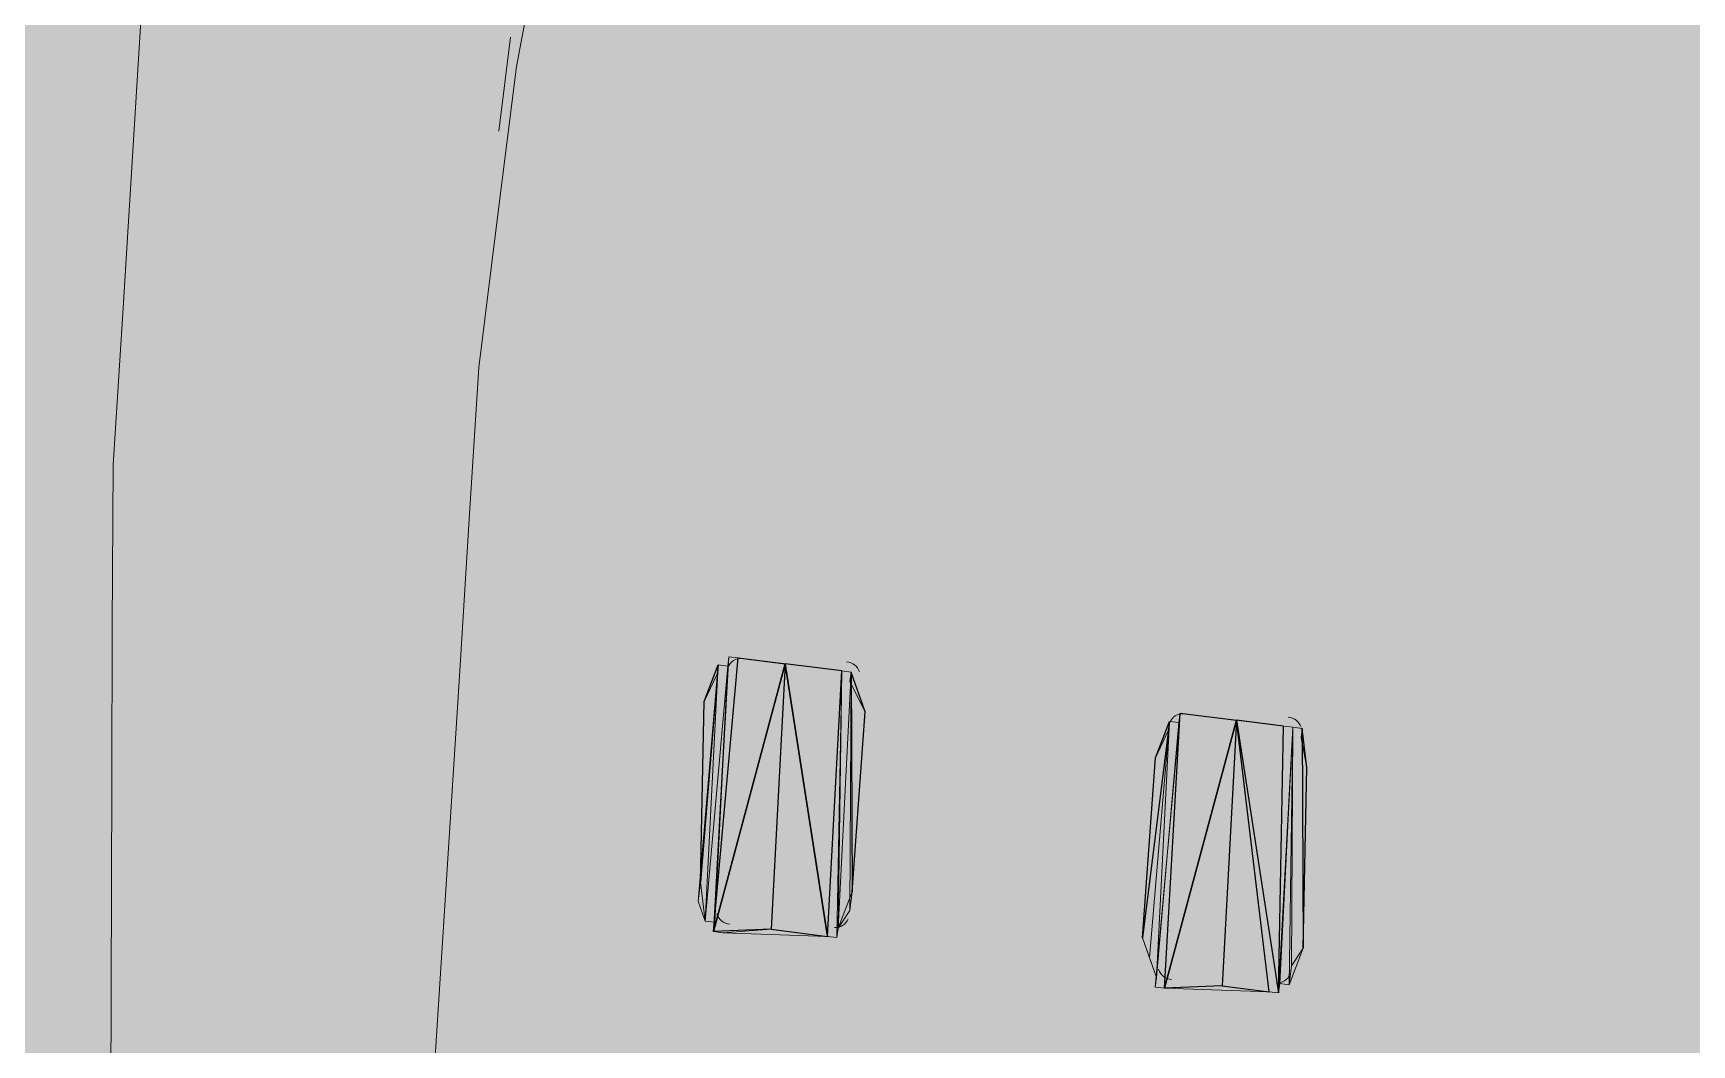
# Model space of a CAD drawing. Header units: metres. Extents: x -4 to 509425, y 7549 to 4732445.
# Drawn here: x 476029.295 to 476030.778, y 4719723.318 to 4719724.222 of the extents above; entities that cross this region are included whole.
import ezdxf

# ---------------------------------------------------------------- set-up
doc = ezdxf.new("R2010")
doc.units = ezdxf.units.M
doc.header["$LTSCALE"] = 0.01
doc.header["$MEASUREMENT"] = 0
doc.layers.get('0').update_dxf_attribs({"lineweight": 0})
doc.layers.add('_SUBESTACIÓN', color=1, linetype='Continuous')
doc.layers.add('SUBESTACION LA VID', color=253, linetype='Continuous')

# ---------------------------------------------------------------- blocks, each defined once
blk = doc.blocks.new('A$Cfff6051d')
at = {"layer": 'SUBESTACION LA VID', "lineweight": 15}
for p, q in [((476029.7113, 4719724.1345), (476029.7218, 4719724.2185)), ((476030.0178, 4719723.6524), (476029.9253, 4719723.664)), ((476029.9547, 4719723.4214), (476029.9673, 4719723.6587)), ((476030.4126, 4719723.6029), (476030.3202, 4719723.6145)), ((476030.3579, 4719723.3709), (476030.3706, 4719723.6082)), ((476029.9116, 4719723.4183), (476030.0051, 4719723.4151)), ((476030.3064, 4719723.3688), (476030.3999, 4719723.3656))]:
    blk.add_line(p, q, dxfattribs=at)
at = {"layer": 'SUBESTACION LA VID', "lineweight": 0}
for p, q in [((476029.9075, 4719723.6577), (476029.8949, 4719723.6251)), ((476029.9673, 4719723.6587), (476029.9032, 4719723.4193)), ((476029.9673, 4719723.6587), (476030.0051, 4719723.4151)), ((476030.0262, 4719723.6513), (476030.0387, 4719723.6156)), ((476030.3107, 4719723.6071), (476030.2981, 4719723.5746)), ((476030.3706, 4719723.6082), (476030.3064, 4719723.3688)), ((476030.3706, 4719723.6082), (476030.4083, 4719723.3645)), ((476030.4294, 4719723.6008), (476030.4303, 4719723.4044)), ((476030.4294, 4719723.6008), (476030.4336, 4719723.5661))]:
    blk.add_line(p, q, dxfattribs=at)
at = {"layer": 'SUBESTACION LA VID', "lineweight": 15}
for points in [[(476029.3645, 4719723.2736), (476029.3656, 4719723.555), (476029.3657, 4719723.6915), (476029.3668, 4719723.8364), (476029.3752, 4719723.9719), (476029.3837, 4719724.1073), (476029.3921, 4719724.2428), (476029.409, 4719724.3772), (476029.4248, 4719724.5032), (476029.45, 4719724.6365), (476029.4742, 4719724.7615), (476029.5068, 4719724.8854), (476029.5394, 4719725.0093), (476029.5878, 4719725.1227), (476029.6361, 4719725.2361), (476029.6603, 4719725.2928), (476029.6928, 4719725.3484), (476029.717, 4719725.4051), (476029.7496, 4719725.4608), (476029.7906, 4719725.5153), (476029.8221, 4719725.5626), (476029.8631, 4719725.6172), (476029.903, 4719725.6634), (476029.9429, 4719725.7096)], [(476029.6501, 4719723.2377), (476029.668, 4719723.5171), (476029.6765, 4719723.6525), (476029.6849, 4719723.788), (476029.6934, 4719723.9234), (476029.7102, 4719724.0578), (476029.7271, 4719724.1923), (476029.7523, 4719724.3256)], [(476029.9547, 4719723.4214), (476029.9116, 4719723.4183), (476029.9032, 4719723.4193), (476029.9043, 4719723.4277), (476029.8959, 4719723.4288), (476029.8896, 4719723.4466), (476029.8917, 4719723.4634), (476029.8949, 4719723.6251), (476029.9064, 4719723.6493), (476029.9075, 4719723.6577), (476029.9159, 4719723.6566), (476029.9169, 4719723.665), (476029.9253, 4719723.664), (476029.9673, 4719723.6587), (476029.9547, 4719723.4214)], [(476029.9547, 4719723.4214), (476030.0051, 4719723.4151), (476030.0135, 4719723.414), (476030.0145, 4719723.4224), (476030.025, 4719723.4382), (476030.0271, 4719723.455), (476030.0387, 4719723.6156), (476030.0251, 4719723.6429), (476030.0262, 4719723.6513), (476030.0178, 4719723.6524), (476029.9673, 4719723.6587), (476029.9547, 4719723.4214)], [(476029.9064, 4719723.6493), (476029.8949, 4719723.6251), (476029.8917, 4719723.4634), (476029.8959, 4719723.4288)], [(476030.0145, 4719723.4224), (476030.0271, 4719723.455), (476030.0387, 4719723.6156), (476030.0251, 4719723.6429)], [(476030.3579, 4719723.3709), (476030.3064, 4719723.3688), (476030.298, 4719723.3698), (476030.2991, 4719723.3782), (476030.2928, 4719723.3961), (476030.2865, 4719723.4139), (476030.2981, 4719723.5746), (476030.3097, 4719723.5987), (476030.3107, 4719723.6071), (476030.3191, 4719723.6061), (476030.3202, 4719723.6145), (476030.3706, 4719723.6082), (476030.3579, 4719723.3709)], [(476030.3097, 4719723.5987), (476030.2981, 4719723.5746), (476030.2865, 4719723.4139), (476030.2991, 4719723.3782)], [(476030.3579, 4719723.3709), (476030.3999, 4719723.3656), (476030.4083, 4719723.3645), (476030.4093, 4719723.3729), (476030.4177, 4719723.3719), (476030.4198, 4719723.3887), (476030.4303, 4719723.4044), (476030.4336, 4719723.5661), (476030.4283, 4719723.5924), (476030.4294, 4719723.6008), (476030.421, 4719723.6019), (476030.4126, 4719723.6029), (476030.3706, 4719723.6082), (476030.3579, 4719723.3709)], [(476030.4177, 4719723.3719), (476030.4303, 4719723.4044), (476030.4336, 4719723.5661), (476030.4283, 4719723.5924)]]:
    blk.add_lwpolyline(points, dxfattribs=at)
at = {"layer": 'SUBESTACION LA VID', "lineweight": 0}
for points in [[(476029.8959, 4719723.4288), (476029.9075, 4719723.6577), (476029.8896, 4719723.4466), (476029.9075, 4719723.6577), (476029.8917, 4719723.4634)], [(476029.9159, 4719723.6566), (476029.8959, 4719723.4288), (476029.9159, 4719723.6566), (476029.8959, 4719723.4288), (476029.9159, 4719723.6566), (476029.8959, 4719723.4288), (476029.9159, 4719723.6566)], [(476029.9169, 4719723.665), (476029.9032, 4719723.4193), (476029.9159, 4719723.6566), (476029.9032, 4719723.4193)], [(476029.9253, 4719723.664), (476029.9032, 4719723.4193), (476029.9253, 4719723.664)], [(476029.9159, 4719723.6566), (476029.9043, 4719723.4277), (476029.9159, 4719723.6566), (476029.9043, 4719723.4277)], [(476030.0051, 4719723.4151), (476030.0178, 4719723.6524), (476030.0135, 4719723.414), (476030.0178, 4719723.6524), (476030.0135, 4719723.414), (476030.0178, 4719723.6524), (476030.0145, 4719723.4224), (476030.0178, 4719723.6524), (476030.0145, 4719723.4224), (476030.0178, 4719723.6524)], [(476030.0262, 4719723.6513), (476030.0145, 4719723.4224), (476030.0262, 4719723.6513), (476030.0145, 4719723.4224), (476030.0262, 4719723.6513), (476030.0145, 4719723.4224), (476030.0262, 4719723.6513), (476030.025, 4719723.4382), (476030.0262, 4719723.6513), (476030.0271, 4719723.455)], [(476030.3202, 4719723.6145), (476030.298, 4719723.3698), (476030.3202, 4719723.6145), (476030.298, 4719723.3698), (476030.3202, 4719723.6145)], [(476030.3107, 4719723.6071), (476030.2928, 4719723.3961), (476030.3107, 4719723.6071), (476030.2865, 4719723.4139)], [(476030.3107, 4719723.6071), (476030.2991, 4719723.3782), (476030.3107, 4719723.6071), (476030.2991, 4719723.3782), (476030.3107, 4719723.6071), (476030.2991, 4719723.3782), (476030.3107, 4719723.6071), (476030.2991, 4719723.3782), (476030.3107, 4719723.6071), (476030.2991, 4719723.3782)], [(476030.3191, 4719723.6061), (476030.2991, 4719723.3782), (476030.3191, 4719723.6061)], [(476030.4126, 4719723.6029), (476030.4083, 4719723.3645), (476030.4126, 4719723.6029), (476030.4083, 4719723.3645), (476030.4126, 4719723.6029)], [(476030.4083, 4719723.3645), (476030.421, 4719723.6019), (476030.4093, 4719723.3729), (476030.421, 4719723.6019), (476030.4093, 4719723.3729), (476030.421, 4719723.6019), (476030.4177, 4719723.3719), (476030.421, 4719723.6019), (476030.4177, 4719723.3719), (476030.421, 4719723.6019), (476030.4177, 4719723.3719), (476030.421, 4719723.6019), (476030.4198, 4719723.3887), (476030.421, 4719723.6019)], [(476029.9116, 4719723.4183), (476029.9547, 4719723.4214), (476029.9032, 4719723.4193)], [(476029.9547, 4719723.4214), (476030.0051, 4719723.4151), (476029.9547, 4719723.4214)], [(476030.3579, 4719723.3709), (476030.3064, 4719723.3688), (476030.3579, 4719723.3709)], [(476030.3579, 4719723.3709), (476030.3999, 4719723.3656), (476030.3579, 4719723.3709)]]:
    blk.add_lwpolyline(points, dxfattribs=at)
at = {"layer": 'SUBESTACION LA VID'}
for points in [[(476029.8949, 4719723.6251), (476029.9075, 4719723.6577), (476029.8917, 4719723.4634)], [(476029.9673, 4719723.6587), (476029.9032, 4719723.4193), (476029.9253, 4719723.664)], [(476029.9547, 4719723.4214), (476029.9032, 4719723.4193), (476029.9673, 4719723.6587)], [(476029.9547, 4719723.4214), (476030.0051, 4719723.4151), (476029.9673, 4719723.6587)], [(476029.9673, 4719723.6587), (476030.0051, 4719723.4151), (476030.0178, 4719723.6524)], [(476030.0387, 4719723.6156), (476030.0262, 4719723.6513), (476030.0271, 4719723.455)], [(476030.3706, 4719723.6082), (476030.3064, 4719723.3688), (476030.3202, 4719723.6145)], [(476030.2981, 4719723.5746), (476030.3107, 4719723.6071), (476030.2865, 4719723.4139)], [(476030.3579, 4719723.3709), (476030.3064, 4719723.3688), (476030.3706, 4719723.6082)], [(476030.3579, 4719723.3709), (476030.3999, 4719723.3656), (476030.3706, 4719723.6082)], [(476030.3706, 4719723.6082), (476030.4083, 4719723.3645), (476030.4126, 4719723.6029)], [(476030.4336, 4719723.5661), (476030.4294, 4719723.6008), (476030.4303, 4719723.4044)]]:
    blk.add_lwpolyline(points, close=True, dxfattribs=at)
at = {"layer": 'SUBESTACION LA VID', "lineweight": 0}
for points in [[(476029.8949, 4719723.6251), (476029.9075, 4719723.6577), (476029.8917, 4719723.4634)], [(476029.9673, 4719723.6587), (476029.9032, 4719723.4193), (476029.9253, 4719723.664)], [(476029.9547, 4719723.4214), (476029.9032, 4719723.4193), (476029.9673, 4719723.6587)], [(476029.9547, 4719723.4214), (476030.0051, 4719723.4151), (476029.9673, 4719723.6587)], [(476029.9673, 4719723.6587), (476030.0051, 4719723.4151), (476030.0178, 4719723.6524)], [(476030.0387, 4719723.6156), (476030.0262, 4719723.6513), (476030.0271, 4719723.455)], [(476030.3706, 4719723.6082), (476030.3064, 4719723.3688), (476030.3202, 4719723.6145)], [(476030.2981, 4719723.5746), (476030.3107, 4719723.6071), (476030.2865, 4719723.4139)], [(476030.3579, 4719723.3709), (476030.3064, 4719723.3688), (476030.3706, 4719723.6082)], [(476030.3579, 4719723.3709), (476030.3999, 4719723.3656), (476030.3706, 4719723.6082)], [(476030.3706, 4719723.6082), (476030.4083, 4719723.3645), (476030.4126, 4719723.6029)], [(476030.4336, 4719723.5661), (476030.4294, 4719723.6008), (476030.4303, 4719723.4044)]]:
    blk.add_lwpolyline(points, close=True, dxfattribs=at)
at = {"layer": 'SUBESTACION LA VID', "lineweight": 15}
for points in [[(476029.9286, 4719723.6635), (476029.9232, 4719723.6638), (476029.9182, 4719723.6606), (476029.9162, 4719723.6556)], [(476030.0336, 4719723.6514), (476030.032, 4719723.6565), (476030.0274, 4719723.6601), (476030.0221, 4719723.6604)], [(476030.3234, 4719723.614), (476030.318, 4719723.6143), (476030.313, 4719723.6111), (476030.311, 4719723.6061)], [(476030.4284, 4719723.6019), (476030.4268, 4719723.607), (476030.4222, 4719723.6106), (476030.4169, 4719723.6109)], [(476029.9062, 4719723.4352), (476029.9077, 4719723.43), (476029.9124, 4719723.4263), (476029.9178, 4719723.4261)], [(476030.0113, 4719723.4229), (476030.0166, 4719723.4226), (476030.0215, 4719723.4257), (476030.0236, 4719723.4307)], [(476030.301, 4719723.3857), (476030.3025, 4719723.3805), (476030.3072, 4719723.3768), (476030.3126, 4719723.3766)], [(476030.4061, 4719723.3734), (476030.4114, 4719723.3731), (476030.4164, 4719723.3762), (476030.4184, 4719723.3812)]]:
    blk.add_open_spline(points, degree=3, dxfattribs=at)

msp = doc.modelspace()

# ---------------------------------------------------------------- hatches: boundary and pattern name
at = {"layer": '_SUBESTACIÓN', "transparency": 33554559}
h = msp.add_hatch(color=1, dxfattribs=at)
h.dxf.hatch_style = 1
h.paths.add_polyline_path([(475968.6399, 4719805.825), (476089.9386, 4719790.615), (476078.1686, 4719696.74), (475956.8686, 4719711.9502)])

# ---------------------------------------------------------------- block references
at = {"linetype": 'Continuous'}
msp.add_blockref('A$Cfff6051d', (0, 0), dxfattribs=at)

doc.saveas('drawing.dxf')
